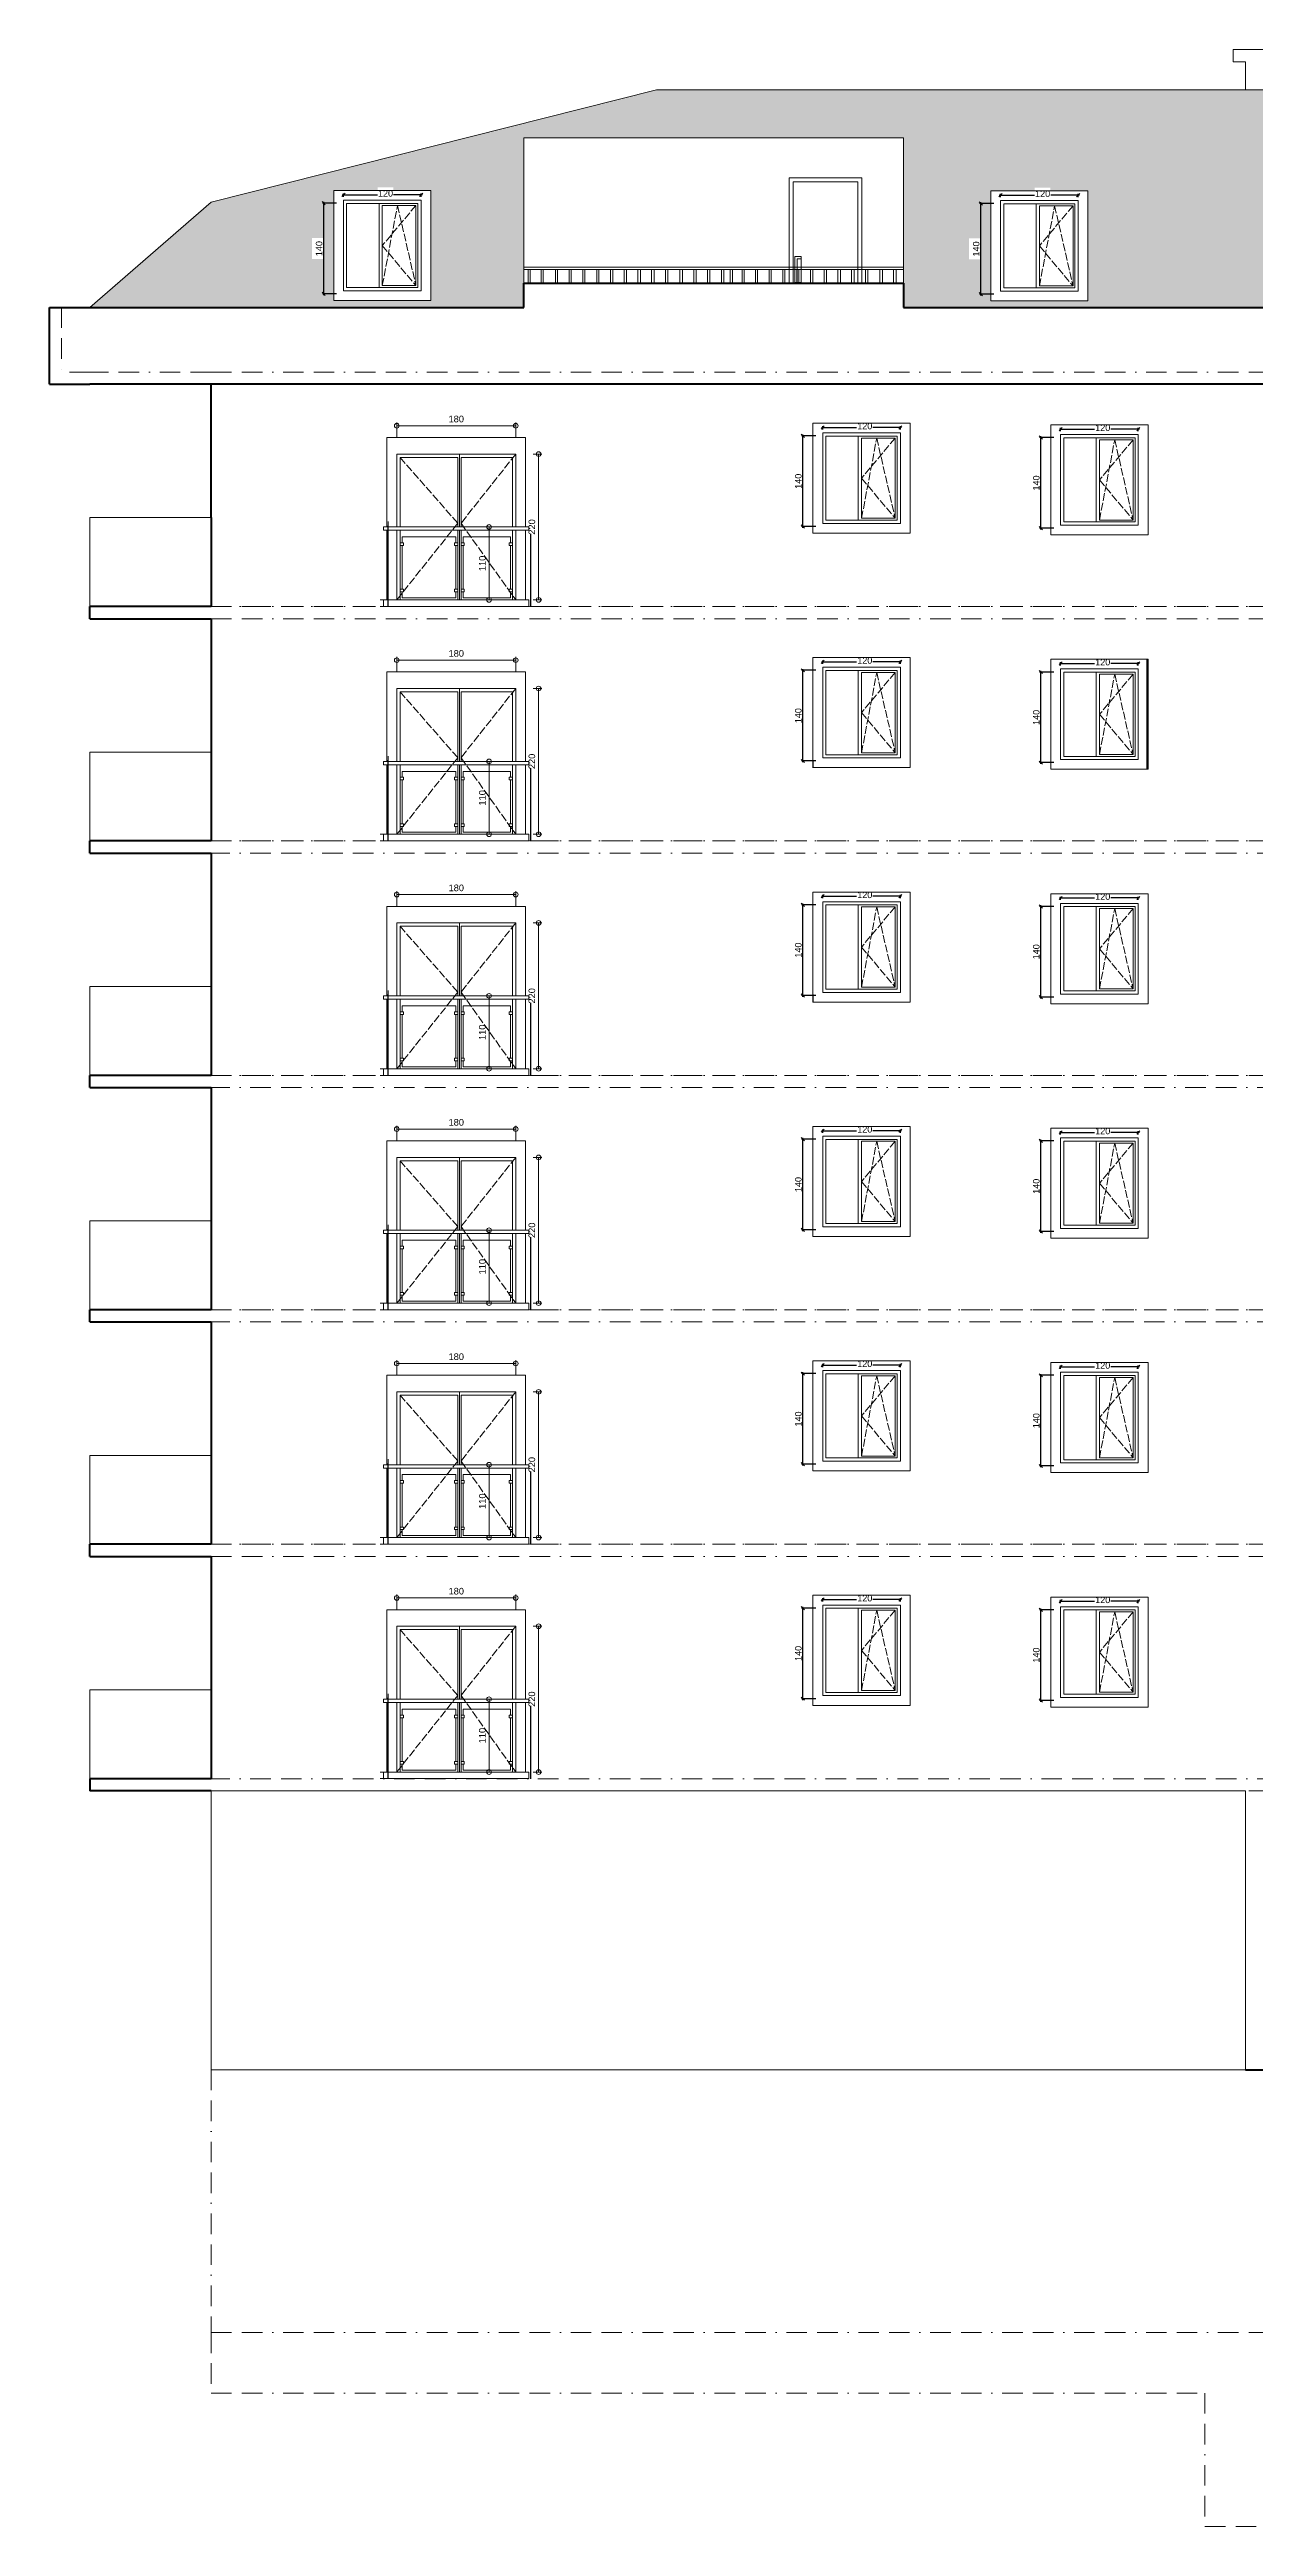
# Model space of a CAD drawing. Header units: millimetres. Extents: x 2990 to 12965, y 2692 to 30610.
# Drawn here: x 2990 to 4482, y 2692 to 5756 of the extents above; entities that cross this region are included whole.
import ezdxf

# ---------------------------------------------------------------- set-up
doc = ezdxf.new("R2010")
doc.units = ezdxf.units.MM
doc.linetypes.add('ACAD_ISO02W100', pattern=[15, 12, -3])
doc.linetypes.add('BORDERX2', pattern=[88.9, 25.4, -12.7, 25.4, -12.7, 0, -12.7])
for name, color, linetype, lineweight in [('SEM_DUVAR1', 136, 'Continuous', 40), ('SEM_IC OLCU', 140, 'Continuous', 13), ('SEM_KAPI', 30, 'Continuous', 18), ('SEM_PENCERE', 133, 'Continuous', 13), ('SEM_TEFRIS', 225, 'Continuous', 9), ('SEM_YAZI2', 53, 'Continuous', 9)]:
    doc.layers.add(name, color=color, linetype=linetype, lineweight=lineweight)
doc.styles.get("Standard").update_dxf_attribs({"font": 'arial.ttf'})
doc.styles.add('ÖLÇÜ YAZI', font='arial.ttf')
doc.dimstyles.new('1-50-İC', dxfattribs={"dimtxt": 10, "dimasz": 7, "dimexe": 5, "dimexo": 25, "dimgap": 5, "dimtad": 1, "dimdec": 0, "dimtxsty": 'Standard', "dimblk": 'ORIGIN', "dimcen": 5, "dimdle": 7, "dimclrd": 256, "dimclre": 256, "dimclrt": 256, "dimadec": 0, "dimazin": 0, "dimtfac": 1, "dimtdec": 0, "dimtix": 1, "dimtmove": 0, "dimatfit": 3, "dimldrblk": 'ORIGIN', "dimfxl": 1, "dimlwd": -1, "dimlwe": -1, "dimarcsym": 0})
doc.dimstyles.new('ÖLÇÜ50', dxfattribs={"dimscale": 100, "dimtxt": 0.1, "dimasz": 0.05, "dimexe": 0.02, "dimexo": 0.1, "dimgap": 0.02, "dimtad": 1, "dimdec": 0, "dimrnd": 0.5, "dimzin": 9, "dimdsep": 46, "dimtxsty": 'ÖLÇÜ YAZI', "dimblk": 'OBLIQUE', "dimcen": 0, "dimdle": 0.02, "dimclrd": 256, "dimclre": 256, "dimclrt": 256, "dimadec": 0, "dimazin": 0, "dimtfac": 1, "dimtdec": 0, "dimtix": 1, "dimtmove": 2, "dimatfit": 3, "dimldrblk": 'DOT', "dimfxl": 0.2, "dimfxlon": 1, "dimarcsym": 0})

# ---------------------------------------------------------------- blocks, each defined once
blk = doc.blocks.new('_Oblique')
at = {"color": 0, "linetype": 'ByBlock', "lineweight": -2}
blk.add_line((-0.5, -0.5), (0.5, 0.5), dxfattribs=at)
blk = doc.blocks.new('*D497')
at = {"layer": 'Defpoints', "color": 0, "transparency": 16777216}
for p in [(6324.3, 3875), (6356, 3875), (6356, 3734.9)]:
    blk.add_point(p, dxfattribs=at)
at = {"layer": 'SEM_IC OLCU', "lineweight": -2, "transparency": 16777216}
for p, q in [((6344.3, 3875), (6322.3, 3875)), ((6324.3, 3732.9), (6324.3, 3877)), ((6344.3, 3734.9), (6322.3, 3734.9))]:
    blk.add_line(p, q, dxfattribs=at)
at = {"layer": 'SEM_IC OLCU', "lineweight": -2, "transparency": 16777216, "xscale": 5, "yscale": 5, "zscale": 5}
for p, rotation in [((6324.3, 3875), 90), ((6324.3, 3734.9), 270)]:
    blk.add_blockref('_Oblique', p, dxfattribs=dict(at, rotation=rotation))
at = {"layer": 'SEM_IC OLCU', "transparency": 16777216, "insert": (6317.2, 3804.9), "char_height": 10, "attachment_point": 5, "rotation": 90, "style": 'ÖLÇÜ YAZI'}
blk.add_mtext('140', dxfattribs=at)
blk = doc.blocks.new('_Dot')
at = {"color": 0, "linetype": 'ByBlock', "lineweight": -2}
blk.add_line((-0.5, 0), (-1, 0), dxfattribs=at)
at = {"color": 0, "linetype": 'ByBlock', "const_width": 0.5}
blk.add_lwpolyline([(-0.25, 0, 1), (0.25, 0, 1)], format="xyb", close=True, dxfattribs=at)
blk = doc.blocks.new('*D498')
at = {"layer": 'Defpoints', "color": 0, "transparency": 16777216}
for p in [(6354.8, 3875), (6474.9, 3888.1), (6474.9, 3875)]:
    blk.add_point(p, dxfattribs=at)
at = {"layer": 'SEM_IC OLCU', "lineweight": -2, "transparency": 16777216}
for p, q in [((6352.8, 3888.1), (6407.3, 3888.1)), ((6354.8, 3885), (6354.8, 3890.1)), ((6476.9, 3888.1), (6432.4, 3888.1)), ((6474.9, 3885), (6474.9, 3890.1))]:
    blk.add_line(p, q, dxfattribs=at)
at = {"layer": 'SEM_IC OLCU', "lineweight": -2, "transparency": 16777216, "xscale": 5, "yscale": 5, "zscale": 5, "rotation": 180}
blk.add_blockref('_Oblique', (6354.8, 3888.1), dxfattribs=at)
at = {"layer": 'SEM_IC OLCU', "lineweight": -2, "transparency": 16777216, "xscale": 5, "yscale": 5, "zscale": 5}
blk.add_blockref('_Oblique', (6474.9, 3888.1), dxfattribs=at)
at = {"layer": 'SEM_IC OLCU', "transparency": 16777216, "insert": (6419.9, 3890.2), "char_height": 10, "attachment_point": 5, "style": 'ÖLÇÜ YAZI'}
blk.add_mtext('120', dxfattribs=at)
blk = doc.blocks.new('_Origin')
at = {"color": 0, "linetype": 'ByBlock', "lineweight": -2}
blk.add_line((0, 0), (-1, 0), dxfattribs=at)
blk.add_circle((0, 0), 0.5, dxfattribs=at)
blk = doc.blocks.new('*D537')
at = {"layer": 'Defpoints', "color": 0, "transparency": 16777216}
for p in [(7292.8, 3941.3), (7292.8, 3831.3), (7292.8, 3831.3)]:
    blk.add_point(p, dxfattribs=at)
at = {"layer": 'SEM_IC OLCU', "transparency": 16777216}
for p, q in [((7292.8, 3934.3), (7292.8, 3838.3)), ((7317.8, 3941.3), (7297.8, 3941.3)), ((7317.8, 3831.3), (7297.8, 3831.3))]:
    blk.add_line(p, q, dxfattribs=at)
at = {"layer": 'SEM_IC OLCU', "transparency": 16777216, "xscale": 7, "yscale": 7, "zscale": 7}
for p, rotation in [((7292.8, 3941.3), 90), ((7292.8, 3831.3), 270)]:
    blk.add_blockref('_Origin', p, dxfattribs=dict(at, rotation=rotation))
at = {"layer": 'SEM_IC OLCU', "transparency": 16777216, "insert": (7282.7, 3886.3), "char_height": 10, "attachment_point": 5, "rotation": 90}
blk.add_mtext('110', dxfattribs=at)
blk = doc.blocks.new('*D538')
at = {"layer": 'Defpoints', "color": 0, "transparency": 16777216}
for p in [(7334.3, 4051.3), (7334.3, 3831.3), (7367.6, 3831.3)]:
    blk.add_point(p, dxfattribs=at)
at = {"layer": 'SEM_IC OLCU', "transparency": 16777216}
for p, q in [((7359.3, 4051.3), (7372.6, 4051.3)), ((7367.6, 4044.3), (7367.6, 3838.3)), ((7359.3, 3831.3), (7372.6, 3831.3))]:
    blk.add_line(p, q, dxfattribs=at)
at = {"layer": 'SEM_IC OLCU', "transparency": 16777216, "xscale": 7, "yscale": 7, "zscale": 7}
for p, rotation in [((7367.6, 4051.3), 90), ((7367.6, 3831.3), 270)]:
    blk.add_blockref('_Origin', p, dxfattribs=dict(at, rotation=rotation))
at = {"layer": 'SEM_IC OLCU', "transparency": 16777216, "insert": (7357.5, 3941.3), "char_height": 10, "attachment_point": 5, "rotation": 90}
blk.add_mtext('220', dxfattribs=at)
blk = doc.blocks.new('*D539')
at = {"layer": 'Defpoints', "color": 0, "transparency": 16777216}
for p in [(7333.1, 4094.1), (7153.5, 4051.3), (7333.1, 4051.3)]:
    blk.add_point(p, dxfattribs=at)
at = {"layer": 'SEM_IC OLCU', "transparency": 16777216}
for p, q in [((7153.5, 4076.3), (7153.5, 4099.1)), ((7160.5, 4094.1), (7326.1, 4094.1)), ((7333.1, 4076.3), (7333.1, 4099.1))]:
    blk.add_line(p, q, dxfattribs=at)
at = {"layer": 'SEM_IC OLCU', "transparency": 16777216, "xscale": 7, "yscale": 7, "zscale": 7, "rotation": 180}
blk.add_blockref('_Origin', (7153.5, 4094.1), dxfattribs=at)
at = {"layer": 'SEM_IC OLCU', "transparency": 16777216, "xscale": 7, "yscale": 7, "zscale": 7}
blk.add_blockref('_Origin', (7333.1, 4094.1), dxfattribs=at)
at = {"layer": 'SEM_IC OLCU', "transparency": 16777216, "insert": (7243.3, 4104.2), "char_height": 10, "attachment_point": 5}
blk.add_mtext('180', dxfattribs=at)
blk = doc.blocks.new('cam')
at = {"layer": 'SEM_PENCERE', "transparency": 33554628}
blk.add_line((6409.9, 3874.7), (6409.9, 3744.6), dxfattribs=at)
for points in [[(6339.8, 3894.7), (6489.9, 3894.7), (6489.9, 3724.6), (6339.8, 3724.6)], [(6354.8, 3879.7), (6474.9, 3879.7), (6474.9, 3739.6), (6354.8, 3739.6)], [(6359.8, 3874.7), (6469.9, 3874.7), (6469.9, 3744.6), (6359.8, 3744.6)], [(6466.9, 3871.7), (6414.9, 3871.7), (6414.9, 3747.6), (6466.9, 3747.6)]]:
    blk.add_lwpolyline(points, close=True, dxfattribs=at)
at = {"layer": 'SEM_PENCERE', "linetype": 'ACAD_ISO02W100', "transparency": 33554628}
for points in [[(6466.9, 3871.7), (6414.9, 3809.6), (6466.9, 3747.6)], [(6414.9, 3747.6), (6438.4, 3871.7), (6466.9, 3747.6)]]:
    blk.add_lwpolyline(points, dxfattribs=at)
at = {"layer": 'SEM_IC OLCU', "transparency": 33554628}
dim = blk.add_linear_dim(base=(6324.3, 3875), p1=(6356, 3734.9), p2=(6356, 3875), angle=90, dimstyle='ÖLÇÜ50', dxfattribs=at)
dim.commit()
dim.dimension.update_dxf_attribs({"geometry": '*D497', "text_midpoint": (6317.2, 3804.9)})
dim = blk.add_linear_dim(base=(6474.9, 3888.1), p1=(6354.8, 3875), p2=(6474.9, 3875), angle=180, dimstyle='ÖLÇÜ50', dxfattribs=at)
dim.commit()
dim.dimension.update_dxf_attribs({"geometry": '*D498', "text_midpoint": (6419.9, 3890.2), "dimtype": 128})
blk = doc.blocks.new('b cam')
at = {"layer": 'SEM_PENCERE'}
for p, q in [((7245.5, 4046.3, 0), (7245.5, 3941.3, 0)), ((7248, 4051.3, 0), (7248, 3941.3, 0)), ((7250.5, 4046.3, 0), (7250.5, 3941.3, 0)), ((7158.5, 3936.3, 0), (7133.5, 3936.3, 0)), ((7268.5, 3936.3, 0), (7153.5, 3936.3, 0)), ((7353.1, 3936.3, 0), (7211, 3936.3, 0)), ((7245.5, 3936.3, 0), (7245.5, 3836.3, 0)), ((7248, 3936.3, 0), (7248, 3831.3, 0)), ((7250.5, 3936.3, 0), (7250.5, 3836.3, 0)), ((7128.5, 3831.3, 0), (7158.5, 3831.3, 0)), ((7153.5, 3831.3, 0), (7268.5, 3831.3, 0))]:
    blk.add_line(p, q, dxfattribs=at)
at = {"layer": 'SEM_PENCERE', "elevation": 0}
for points in [[(7138.5, 3941.3), (7138.5, 4076.3), (7348.1, 4076.3), (7348.1, 3941.3)], [(7153.5, 3941.3), (7153.5, 4051.3), (7333.1, 4051.3), (7333.1, 3941.3)], [(7158.5, 3941.3), (7158.5, 4046.3), (7245.5, 4046.3)], [(7250.5, 4046.3), (7328.1, 4046.3), (7328.1, 3941.3)], [(7353.1, 3936.3), (7353.1, 3941.3), (7133.5, 3941.3), (7133.5, 3936.3)], [(7158.5, 3941.3), (7133.5, 3941.3), (7133.5, 3936.3)], [(7138.5, 3936.3), (7138.5, 3831.3)], [(7333.1, 3936.3), (7333.1, 3831.3), (7153.5, 3831.3), (7153.5, 3936.3)], [(7153.5, 3936.3), (7153.5, 3831.3)], [(7153.5, 3936.3), (7153.5, 3831.3)], [(7158.5, 3836.3), (7158.5, 3936.3)], [(7158.5, 3936.3), (7158.5, 3831.3)], [(7158.5, 3936.3), (7158.5, 3831.3)], [(7161.5, 3917.3), (7161.5, 3926.3), (7242.5, 3926.3), (7242.5, 3917.3)], [(7245.5, 3936.3), (7245.5, 3831.3)], [(7245.5, 3936.3), (7245.5, 3831.3)], [(7250.5, 3936.3), (7250.5, 3831.3)], [(7250.5, 3936.3), (7250.5, 3831.3)], [(7253.5, 3917.3), (7253.5, 3926.3), (7278.4, 3926.3)], [(7278.4, 3926.3), (7325.1, 3926.3), (7325.1, 3917.3)], [(7328.1, 3936.3), (7328.1, 3836.3)], [(7328.1, 3936.3), (7328.1, 3831.3)], [(7333.1, 3936.3), (7333.1, 3831.3)], [(7348.1, 3936.3), (7348.1, 3831.3)], [(7158.5, 3917.3), (7163.5, 3917.3), (7163.5, 3913.3), (7158.5, 3913.3)], [(7161.5, 3847.3), (7161.5, 3913.3)], [(7245.5, 3917.3), (7240.5, 3917.3), (7240.5, 3913.3), (7245.5, 3913.3)], [(7242.5, 3913.3), (7242.5, 3847.3)], [(7250.5, 3917.3), (7255.5, 3917.3), (7255.5, 3913.3), (7250.5, 3913.3)], [(7253.5, 3847.3), (7253.5, 3913.3)], [(7328.1, 3917.3), (7323.1, 3917.3), (7323.1, 3913.3), (7328.1, 3913.3)], [(7325.1, 3913.3), (7325.1, 3847.3)], [(7158.5, 3847.3), (7163.5, 3847.3), (7163.5, 3843.3), (7158.5, 3843.3)], [(7242.5, 3843.3), (7242.5, 3834.3), (7161.5, 3834.3), (7161.5, 3843.3)], [(7245.5, 3847.3), (7240.5, 3847.3), (7240.5, 3843.3), (7245.5, 3843.3)], [(7250.5, 3847.3), (7255.5, 3847.3), (7255.5, 3843.3), (7250.5, 3843.3)], [(7278.4, 3834.3), (7253.5, 3834.3), (7253.5, 3843.3)], [(7325.1, 3843.3), (7325.1, 3834.3), (7278.4, 3834.3)], [(7328.1, 3847.3), (7323.1, 3847.3), (7323.1, 3843.3), (7328.1, 3843.3)]]:
    blk.add_lwpolyline(points, dxfattribs=at)
at = {"layer": 'SEM_PENCERE', "linetype": 'ACAD_ISO02W100', "elevation": 0}
for points in [[(7158.5, 4046.3), (7245.5, 3946.9), (7153.5, 3831.3)], [(7333.1, 4051.3), (7250.5, 3946.9), (7333.1, 3831.3)]]:
    blk.add_lwpolyline(points, dxfattribs=at)
at = {"layer": 'SEM_PENCERE', "elevation": 0}
blk.add_lwpolyline([(7133.5, 3821.3), (7353.1, 3821.3), (7353.1, 3831.3), (7133.5, 3831.3)], close=True, dxfattribs=at)
at = {"layer": 'SEM_IC OLCU'}
dim = blk.add_linear_dim(base=(7333.1, 4094.1, 0), p1=(7153.5, 4051.3, 0), p2=(7333.1, 4051.3, 0), dimstyle='1-50-İC', dxfattribs=at)
dim.commit()
dim.dimension.update_dxf_attribs({"geometry": '*D539', "text_midpoint": (7243.3, 4094.1, 0), "dimtype": 128})
for base, p1, p2, picture, middle in [((7367.6, 3831.3, 0), (7334.3, 4051.3, 0), (7334.3, 3831.3, 0), '*D538', (7357.5, 3941.3, 0)), ((7292.8, 3831.3, 0), (7292.8, 3941.3, 0), (7292.8, 3831.3, 0), '*D537', (7282.7, 3886.3, 0))]:
    dim = blk.add_linear_dim(base=base, p1=p1, p2=p2, angle=90, dimstyle='1-50-İC', dxfattribs=at)
    dim.commit()
    dim.dimension.update_dxf_attribs({"geometry": picture, "text_midpoint": middle})

msp = doc.modelspace()

# ---------------------------------------------------------------- hatches: boundary and pattern name
at = {"layer": 'SEM_TEFRIS'}
h = msp.add_hatch(dxfattribs=at)
h.set_pattern_fill('AR-RSHKE', color=256, scale=0.1)
h.paths.add_polyline_path([(3740.8, 5706.3), (3189.8, 5567.6), (3039.8, 5437.3), (3576.8, 5437.3), (3576.8, 5647.3), (4046.8, 5647.3), (4046.8, 5437.3), (5000.8, 5437.3), (5000.8, 5647.3), (5470.8, 5647.3), (5470.8, 5437.3), (5971.8, 5437.3), (6121.8, 5437.3), (5971.8, 5567.6), (5420.8, 5706.3), (5394.6, 5706.3), (5165.8, 5706.3), (4469.8, 5706.3)])
h.paths.add_polyline_path([(4274.9, 5581.6), (4274.9, 5445.4), (4154.8, 5445.4), (4154.8, 5581.6), (4209.2, 5581.6), (4209.2, 5585.6), (4228.5, 5585.6), (4228.5, 5581.6)], flags=16)
h.paths.add_polyline_path([(4262.9, 5569.6), (4262.9, 5457.5), (4166.8, 5457.5), (4166.8, 5569.6)], flags=0)
h.paths.add_polyline_path([(4258.9, 5565.6), (4258.9, 5461.5), (4170.8, 5461.5), (4170.8, 5565.6)], flags=0)
h.paths.add_polyline_path([(4256.5, 5563.2), (4256.5, 5463.9), (4214.9, 5463.9), (4214.9, 5563.2)], flags=0)
h.paths.add_polyline_path([(4256.5, 5463.9), (4214.9, 5513.5), (4227, 5528), (4233.7, 5563.2)], flags=0)
h.paths.add_polyline_path([(4545.2, 5581.6), (4599.6, 5581.6), (4599.6, 5585.6), (4618.9, 5585.6), (4618.9, 5581.6), (4665.3, 5581.6), (4665.3, 5445.5), (4545.2, 5445.5)], flags=16)
h.paths.add_polyline_path([(4518.2, 5522.8), (4533.3, 5522.8), (4533.3, 5496.7), (4518.2, 5496.7)], flags=16)
h.paths.add_polyline_path([(4557.2, 5569.6), (4653.3, 5569.6), (4653.3, 5457.5), (4557.2, 5457.5)], flags=0)
h.paths.add_polyline_path([(4561.2, 5565.6), (4649.3, 5565.6), (4649.3, 5461.5), (4561.2, 5461.5)], flags=0)
h.paths.add_polyline_path([(4605.3, 5563.2), (4646.9, 5563.2), (4646.9, 5463.9), (4605.3, 5463.9)], flags=0)
h.paths.add_polyline_path([(4624.1, 5563.2), (4646.9, 5463.9), (4605.3, 5513.5), (4617.4, 5528)], flags=0)
h.paths.add_polyline_path([(4142.8, 5522.8), (4142.8, 5496.7), (4127.8, 5496.7), (4127.8, 5522.8)], flags=16)
h.paths.add_polyline_path([(3461.7, 5582), (3461.7, 5445.8), (3341.6, 5445.8), (3341.6, 5582), (3396, 5582), (3396, 5586), (3415.3, 5586), (3415.3, 5582)], flags=16)
h.paths.add_polyline_path([(3449.7, 5569.9), (3449.7, 5457.8), (3353.6, 5457.8), (3353.6, 5569.9)], flags=0)
h.paths.add_polyline_path([(3445.7, 5565.9), (3445.7, 5461.8), (3357.6, 5461.8), (3357.6, 5565.9)], flags=0)
h.paths.add_polyline_path([(3443.3, 5563.5), (3443.3, 5464.2), (3401.6, 5464.2), (3401.6, 5563.5)], flags=0)
h.paths.add_polyline_path([(3443.3, 5464.2), (3401.6, 5513.9), (3413.8, 5528.4), (3420.5, 5563.5)], flags=0)
h.paths.add_polyline_path([(3329.6, 5523.1), (3329.6, 5497.1), (3314.6, 5497.1), (3314.6, 5523.1)], flags=16)
h.paths.add_polyline_path([(5657.1, 5521.4), (5672.2, 5521.4), (5672.2, 5495.4), (5657.1, 5495.4)], flags=16)
h.paths.add_polyline_path([(5684.1, 5580.2), (5738.5, 5580.2), (5738.5, 5584.3), (5757.8, 5584.3), (5757.8, 5580.2), (5804.2, 5580.2), (5804.2, 5444.1), (5684.1, 5444.1)], flags=16)
h.paths.add_polyline_path([(5696.1, 5568.2), (5792.2, 5568.2), (5792.2, 5456.1), (5696.1, 5456.1)], flags=0)
h.paths.add_polyline_path([(5700.1, 5564.2), (5788.2, 5564.2), (5788.2, 5460.1), (5700.1, 5460.1)], flags=0)
h.paths.add_polyline_path([(5744.2, 5561.8), (5785.8, 5561.8), (5785.8, 5462.5), (5744.2, 5462.5)], flags=0)
h.paths.add_polyline_path([(5744.2, 5512.2), (5756.3, 5526.7), (5763, 5561.8), (5785.8, 5462.5)], flags=0)
h = msp.add_hatch(dxfattribs=at)
h.set_pattern_fill('AR-RSHKE', color=256, scale=0.1)
h.paths.add_polyline_path([(4256.5, 5563.2), (4256.5, 5463.9), (4214.9, 5463.9), (4214.9, 5563.2)], flags=0)
h.paths.add_polyline_path([(4256.5, 5463.9), (4214.9, 5513.5), (4227, 5528), (4233.7, 5563.2)], flags=0)
h.paths.add_polyline_path([(4605.3, 5563.2), (4646.9, 5563.2), (4646.9, 5463.9), (4605.3, 5463.9)], flags=0)
h.paths.add_polyline_path([(4624.1, 5563.2), (4646.9, 5463.9), (4605.3, 5513.5), (4617.4, 5528)], flags=0)
h.paths.add_polyline_path([(3443.3, 5464.2), (3401.6, 5464.2), (3401.6, 5563.5), (3443.3, 5563.5)], flags=0)
h.paths.add_polyline_path([(3443.3, 5464.2), (3401.6, 5513.9), (3413.8, 5528.4), (3420.5, 5563.5)], flags=0)
h.paths.add_polyline_path([(5744.2, 5561.8), (5785.8, 5561.8), (5785.8, 5462.5), (5744.2, 5462.5)], flags=0)
h.paths.add_polyline_path([(5744.2, 5512.2), (5756.3, 5526.7), (5763, 5561.8), (5785.8, 5462.5)], flags=0)

# ---------------------------------------------------------------- linework, layer by layer
for p, q in [((3408.8, 5067.3), (3408.8, 5167.3)), ((3585.6, 5067.3), (3585.6, 5157.3)), ((4347.8, 5002), (4347.8, 4865.9)), ((3408.8, 4777.3), (3408.8, 4877.3)), ((3934.8, 4868), (3934.8, 4877.3)), ((3585.6, 4777.3), (3585.6, 4867.3)), ((3408.8, 4487.3), (3408.8, 4587.3)), ((3585.6, 4487.3), (3585.6, 4577.3)), ((3934.8, 4578), (3934.8, 4587.3)), ((3408.8, 4197.3), (3408.8, 4297.3)), ((3585.6, 4197.3), (3585.6, 4287.3)), ((3408.8, 3907.3), (3408.8, 4007.3)), ((3585.6, 3907.3), (3585.6, 3997.3)), ((3408.8, 3617.3), (3408.8, 3717.3)), ((3585.6, 3617.3), (3585.6, 3707.3))]:
    msp.add_line(p, q)
at = {"layer": 'SEM_DUVAR1'}
for p, q in [((3576.8, 5437.3), (3576.8, 5467.3)), ((3576.8, 5467.3), (4046.8, 5467.3)), ((4046.8, 5467.3), (4046.8, 5437.3)), ((2989.8, 5357.3), (2989.8, 5437.3)), ((2989.8, 5437.3), (3004.8, 5437.3)), ((3004.8, 5437.3), (3576.8, 5437.3)), ((4046.8, 5437.3), (5000.8, 5437.3)), ((2989.8, 5342.3), (2989.8, 5357.3)), ((2989.8, 5342.3), (3039.8, 5342.3)), ((6121.8, 5342.3), (3039.8, 5342.3)), ((3189.8, 5177.3), (3189.8, 5342.3)), ((3189.8, 5177.3), (3189.8, 5067.3)), ((3039.8, 5052.3), (3039.8, 5067.3)), ((3189.8, 5067.3), (3039.8, 5067.3)), ((3039.8, 5052.3), (3189.8, 5052.3)), ((3189.8, 5052.3), (3189.8, 4777.3)), ((3039.8, 4762.3), (3039.8, 4777.3)), ((3189.8, 4777.3), (3039.8, 4777.3)), ((3039.8, 4762.3), (3189.8, 4762.3)), ((3189.8, 4762.3), (3189.8, 4487.3)), ((3039.8, 4472.3), (3039.8, 4487.3)), ((3189.8, 4487.3), (3039.8, 4487.3)), ((3039.8, 4472.3), (3189.8, 4472.3)), ((3189.8, 4472.3), (3189.8, 4197.3)), ((3039.8, 4182.3), (3039.8, 4197.3)), ((3189.8, 4197.3), (3039.8, 4197.3)), ((3039.8, 4182.3), (3189.8, 4182.3)), ((3189.8, 4182.3), (3189.8, 3907.3)), ((3039.8, 3892.3), (3039.8, 3907.3)), ((3189.8, 3907.3), (3039.8, 3907.3)), ((3039.8, 3892.3), (3189.8, 3892.3)), ((3189.8, 3892.3), (3189.8, 3617.3)), ((3189.8, 3617.3), (3039.8, 3617.3)), ((3039.8, 3617.3), (3039.8, 3602.3)), ((3189.8, 3602.3), (3039.8, 3602.3)), ((4469.8, 3257.3), (5970.4, 3257.3))]:
    msp.add_line(p, q, dxfattribs=at)
at = {"layer": 'SEM_KAPI'}
for points in [[(3905, 5467.3), (3905, 5597.6), (3995, 5597.6), (3995, 5467.3)], [(3990, 5467.3), (3990, 5592.6), (3910, 5592.6), (3910, 5467.3)], [(3920, 5497.3), (3915, 5497.3), (3915, 5468.3)]]:
    msp.add_lwpolyline(points, dxfattribs=at)
msp.add_lwpolyline([(3912, 5468.3), (3920, 5468.3), (3920, 5500.3), (3912, 5500.3)], close=True, dxfattribs=at)
at = {"layer": 'SEM_PENCERE'}
for p, q in [((3576.8, 5487.3), (3824.3, 5487.3)), ((3824.3, 5487.3), (4046.8, 5487.3)), ((3576.8, 5484.3), (3821.3, 5484.3)), ((3582, 5467.3), (3582, 5484.3)), ((3584.5, 5484.3), (3584.5, 5467.3)), ((3598.1, 5467.3), (3598.1, 5484.3)), ((3600.6, 5484.3), (3600.6, 5467.3)), ((3616, 5467.3), (3616, 5484.3)), ((3618.5, 5484.3), (3618.5, 5467.3)), ((3633, 5467.3), (3633, 5484.3)), ((3635.5, 5484.3), (3635.5, 5467.3)), ((3650, 5467.3), (3650, 5484.3)), ((3652.5, 5484.3), (3652.5, 5467.3)), ((3667, 5467.3), (3667, 5484.3)), ((3669.5, 5484.3), (3669.5, 5467.3)), ((3684, 5467.3), (3684, 5484.3)), ((3687, 5467.3), (3687, 5484.3)), ((3701, 5467.3), (3701, 5484.3)), ((3704, 5467.3), (3704, 5484.3)), ((3718, 5467.3), (3718, 5484.3)), ((3721, 5467.3), (3721, 5484.3)), ((3735, 5467.3), (3735, 5484.3)), ((3738, 5467.3), (3738, 5484.3)), ((3752, 5467.3), (3752, 5484.3)), ((3755, 5467.3), (3755, 5484.3)), ((3770, 5467.3), (3770, 5484.3)), ((3773, 5467.3), (3773, 5484.3)), ((3787, 5467.3), (3787, 5484.3)), ((3790, 5467.3), (3790, 5484.3)), ((3804, 5467.3), (3804, 5484.3)), ((3807, 5467.3), (3807, 5484.3)), ((3820.8, 5484.3), (3835.1, 5484.3)), ((3821.3, 5467.3), (3821.3, 5484.3)), ((3824.3, 5467.3), (3824.3, 5484.3)), ((3832, 5484.3), (3832, 5467.3)), ((3835.1, 5467.3), (3835.1, 5484.3)), ((3835.1, 5484.3), (4046.8, 5484.3)), ((3847, 5467.3), (3847, 5484.3)), ((3849.5, 5484.3), (3849.5, 5467.3)), ((3863.5, 5467.3), (3863.5, 5484.3)), ((3866, 5484.3), (3866, 5467.3)), ((3880.5, 5467.3), (3880.5, 5484.3)), ((3883, 5484.3), (3883, 5467.3)), ((3897.5, 5467.3), (3897.5, 5484.3)), ((3900, 5484.3), (3900, 5467.3)), ((3914.5, 5467.3), (3914.5, 5484.3)), ((3917, 5484.3), (3917, 5467.3)), ((3931.5, 5467.3), (3931.5, 5484.3)), ((3934.5, 5467.3), (3934.5, 5484.3)), ((3948.5, 5467.3), (3948.5, 5484.3)), ((3951.5, 5467.3), (3951.5, 5484.3)), ((3965.5, 5467.3), (3965.5, 5484.3)), ((3968.5, 5467.3), (3968.5, 5484.3)), ((3982.5, 5467.3), (3982.5, 5484.3)), ((3985.5, 5467.3), (3985.5, 5484.3)), ((3999.5, 5467.3), (3999.5, 5484.3)), ((4002.5, 5467.3), (4002.5, 5484.3)), ((4017.5, 5467.3), (4017.5, 5484.3)), ((4020.5, 5467.3), (4020.5, 5484.3)), ((4034.5, 5467.3), (4034.5, 5484.3)), ((4037.5, 5467.3), (4037.5, 5484.3)), ((3399, 5067.4, 0), (3429, 5067.4, 0)), ((3424, 5067.4, 0), (3539, 5067.4, 0)), ((3399, 4777.4, 0), (3429, 4777.4, 0)), ((3424, 4777.4, 0), (3539, 4777.4, 0)), ((3399, 4487.4, 0), (3429, 4487.4, 0)), ((3424, 4487.4, 0), (3539, 4487.4, 0)), ((3399, 4197.4, 0), (3429, 4197.4, 0)), ((3424, 4197.4, 0), (3539, 4197.4, 0)), ((3399, 3907.4, 0), (3429, 3907.4, 0)), ((3424, 3907.4, 0), (3539, 3907.4, 0)), ((3399, 3617.4, 0), (3429, 3617.4, 0)), ((3424, 3617.4, 0), (3539, 3617.4, 0)), ((3189.8, 3602.3), (3189.8, 3257.3)), ((3189.8, 3602.3), (4469.8, 3602.3)), ((4469.8, 3257.3), (4469.8, 3602.3)), ((3189.8, 3257.3), (4469.8, 3257.3))]:
    msp.add_line(p, q, dxfattribs=at)
at = {"layer": 'SEM_PENCERE', "elevation": 0}
for points in [[(3409, 5172.4), (3409, 5067.4)], [(3409, 4882.4), (3409, 4777.4)], [(3409, 4592.4), (3409, 4487.4)], [(3409, 4302.4), (3409, 4197.4)], [(3409, 4012.4), (3409, 3907.4)], [(3409, 3722.4), (3409, 3617.4)]]:
    msp.add_lwpolyline(points, dxfattribs=at)
at = {"layer": 'SEM_TEFRIS'}
for p, q in [((3039.8, 5067.3), (3039.8, 5177.3)), ((3039.8, 5177.3), (3189.8, 5177.3)), ((3039.8, 4777.3), (3039.8, 4887.3)), ((3039.8, 4887.3), (3189.8, 4887.3)), ((3039.8, 4487.3), (3039.8, 4597.3)), ((3039.8, 4597.3), (3189.8, 4597.3)), ((3039.8, 4197.3), (3039.8, 4307.3)), ((3039.8, 4307.3), (3189.8, 4307.3)), ((3039.8, 3907.3), (3039.8, 4017.3)), ((3039.8, 4017.3), (3189.8, 4017.3)), ((3039.8, 3727.3), (3039.8, 3617.3)), ((3039.8, 3617.3), (3039.8, 3727.3)), ((3039.8, 3727.3), (3189.8, 3727.3))]:
    msp.add_line(p, q, dxfattribs=at)
at = {"layer": 'SEM_YAZI2'}
for p, q in [((4454.8, 5741.3), (4454.8, 5756.3)), ((4454.8, 5756.3), (5140.8, 5756.3)), ((4469.8, 5741.3), (4454.8, 5741.3)), ((4469.8, 5736.3), (4469.8, 5741.3)), ((4469.8, 5706.3), (4469.8, 5736.3)), ((3189.8, 5567.6), (3740.8, 5706.3)), ((3740.8, 5706.3), (4469.8, 5706.3)), ((4469.8, 5706.3), (5165.8, 5706.3)), ((3576.8, 5647.3), (3576.8, 5437.3)), ((4046.8, 5647.3), (3576.8, 5647.3)), ((4046.8, 5467.3), (4046.8, 5647.3)), ((3039.8, 5437.3), (3189.8, 5567.6))]:
    msp.add_line(p, q, dxfattribs=at)
at = {"layer": 'SEM_YAZI2', "linetype": 'BORDERX2'}
for p, q in [((3004.8, 5437.3), (3004.8, 5357.3)), ((3039.8, 5357.3), (3004.8, 5357.3)), ((3189.8, 5357.3), (3039.8, 5357.3)), ((3189.8, 5357.3), (4494.7, 5357.3)), ((3189.8, 5067.3), (5971.8, 5067.3)), ((5971.8, 5067.3), (3189.8, 5067.3)), ((3189.8, 5052.3), (5971.8, 5052.3)), ((3189.8, 4777.3), (5971.8, 4777.3)), ((5971.8, 4777.3), (3189.8, 4777.3)), ((5971.8, 4762.3), (3189.8, 4762.3)), ((3189.8, 4487.3), (5971.8, 4487.3)), ((5971.8, 4487.3), (3189.8, 4487.3)), ((5971.8, 4472.3), (3189.8, 4472.3)), ((3189.8, 4197.3), (5971.8, 4197.3)), ((5971.8, 4197.3), (3189.8, 4197.3)), ((5971.8, 4182.3), (3189.8, 4182.3)), ((3189.8, 3907.3), (5971.8, 3907.3)), ((5971.8, 3907.3), (3189.8, 3907.3)), ((3189.8, 3892.3), (5971.8, 3892.3)), ((5971.8, 3617.3), (3189.8, 3617.3)), ((3189.8, 3602.3), (5971.8, 3602.3)), ((3189.8, 3257.3), (3189.8, 2932.3)), ((3189.8, 2932.3), (5971.8, 2932.3)), ((3189.8, 2932.3), (3189.8, 2857.3)), ((3189.8, 2857.3), (4419.7, 2857.3)), ((4419.7, 2857.3), (4419.7, 2692.3)), ((4419.7, 2692.3), (4494.7, 2692.3))]:
    msp.add_line(p, q, dxfattribs=at)

# ---------------------------------------------------------------- block references
for name, p, xscale, yscale, zscale in [('cam', (-1732.8, 2464.7), 0.8003938831870494, 0.8003938831870494, 0.8003938831870494), ('cam', (-919.6, 2464.3), 0.8003938831870494, 0.8003938831870494, 0.8003938831870494), ('b cam', (-2443.7, 1935.3), 0.8196376890784707, 0.8196376890784707, 0.8196376890784707), ('cam', (-1139.7, 2176.9), 0.8003938831870494, 0.8003938831870494, 0.8003938831870494), ('cam', (-845.2, 2174.8), 0.8003938831870494, 0.8003938831870494, 0.8003938831870494), ('b cam', (-2443.7, 1645.3), 0.8196376890784707, 0.8196376890784707, 0.8196376890784707), ('cam', (-1139.7, 1886.9), 0.8003938831870494, 0.8003938831870494, 0.8003938831870494), ('cam', (-845.2, 1884.8), 0.8003938831870494, 0.8003938831870494, 0.8003938831870494), ('b cam', (-2443.7, 1355.3), 0.8196376890784707, 0.8196376890784707, 0.8196376890784707), ('cam', (-1139.7, 1596.9), 0.8003938831870494, 0.8003938831870494, 0.8003938831870494), ('cam', (-845.2, 1594.8), 0.8003938831870494, 0.8003938831870494, 0.8003938831870494), ('b cam', (-2443.7, 1065.3), 0.8196376890784707, 0.8196376890784707, 0.8196376890784707), ('cam', (-1139.7, 1306.9), 0.8003938831870494, 0.8003938831870494, 0.8003938831870494), ('cam', (-845.2, 1304.8), 0.8003938831870494, 0.8003938831870494, 0.8003938831870494), ('b cam', (-2443.7, 775.3), 0.8196376890784707, 0.8196376890784707, 0.8196376890784707), ('cam', (-1139.7, 1016.9), 0.8003938831870494, 0.8003938831870494, 0.8003938831870494), ('cam', (-845.2, 1014.8), 0.8003938831870494, 0.8003938831870494, 0.8003938831870494), ('b cam', (-2443.7, 485.3), 0.8196376890784707, 0.8196376890784707, 0.8196376890784707), ('cam', (-1139.7, 726.9), 0.8003938831870494, 0.8003938831870494, 0.8003938831870494), ('cam', (-845.2, 724.8), 0.8003938831870494, 0.8003938831870494, 0.8003938831870494)]:
    msp.add_blockref(name, p, dxfattribs=dict(xscale=xscale, yscale=yscale, zscale=zscale))

doc.saveas('drawing.dxf')
